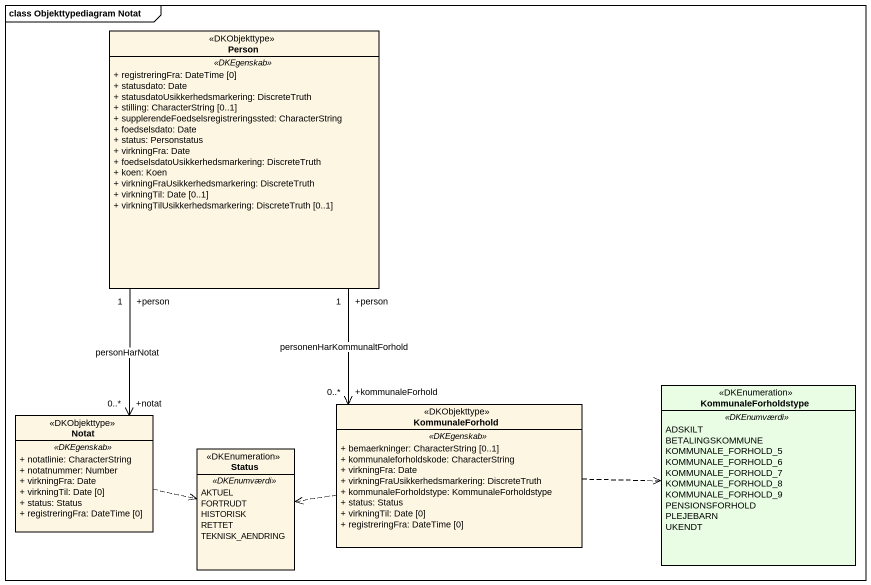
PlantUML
@startuml
mainframe class Objekttypediagram Notat
hide circle
hide empty members
skinparam classAttributeIconSize 0
class "Person" as Person_ <<DKObjekttype>> {
  .. <<DKEgenskab>> ..
  + registreringFra: DateTime [0]
  + statusdato: Date
  + statusdatoUsikkerhedsmarkering: DiscreteTruth
  + stilling: CharacterString [0..1]
  + supplerendeFoedselsregistreringssted: CharacterString
  + foedselsdato: Date
  + status: Personstatus
  + virkningFra: Date
  + foedselsdatoUsikkerhedsmarkering: DiscreteTruth
  + koen: Koen
  + virkningFraUsikkerhedsmarkering: DiscreteTruth
  + virkningTil: Date [0..1]
  + virkningTilUsikkerhedsmarkering: DiscreteTruth [0..1]
}
class KommunaleForhold <<DKObjekttype>> {
  .. <<DKEgenskab>> ..
  + bemaerkninger: CharacterString [0..1]
  + kommunaleforholdskode: CharacterString
  + virkningFra: Date
  + virkningFraUsikkerhedsmarkering: DiscreteTruth
  + kommunaleForholdstype: KommunaleForholdstype
  + status: Status
  + virkningTil: Date [0]
  + registreringFra: DateTime [0]
}
enum KommunaleForholdstype <<DKEnumeration>> #E8FDE3 {
  .. <<DKEnumværdi>> ..
  ADSKILT
  BETALINGSKOMMUNE
  KOMMUNALE_FORHOLD_5
  KOMMUNALE_FORHOLD_6
  KOMMUNALE_FORHOLD_7
  KOMMUNALE_FORHOLD_8
  KOMMUNALE_FORHOLD_9
  PENSIONSFORHOLD
  PLEJEBARN
  UKENDT
}
class Notat <<DKObjekttype>> {
  .. <<DKEgenskab>> ..
  + notatlinie: CharacterString
  + notatnummer: Number
  + virkningFra: Date
  + virkningTil: Date [0]
  + status: Status
  + registreringFra: DateTime [0]
}
enum Status <<DKEnumeration>> {
  .. <<DKEnumværdi>> ..
  AKTUEL
  FORTRUDT
  HISTORISK
  RETTET
  TEKNISK_AENDRING
}
Person_ "+person\n1" --> "+kommunaleForhold\n0..*" KommunaleForhold : personenHarKommunaltForhold
Person_ "+person\n1" --> "+notat\n0..*" Notat : personHarNotat
KommunaleForhold .right.> KommunaleForholdstype
KommunaleForhold .left.> Status
Notat .right.> Status
@enduml
